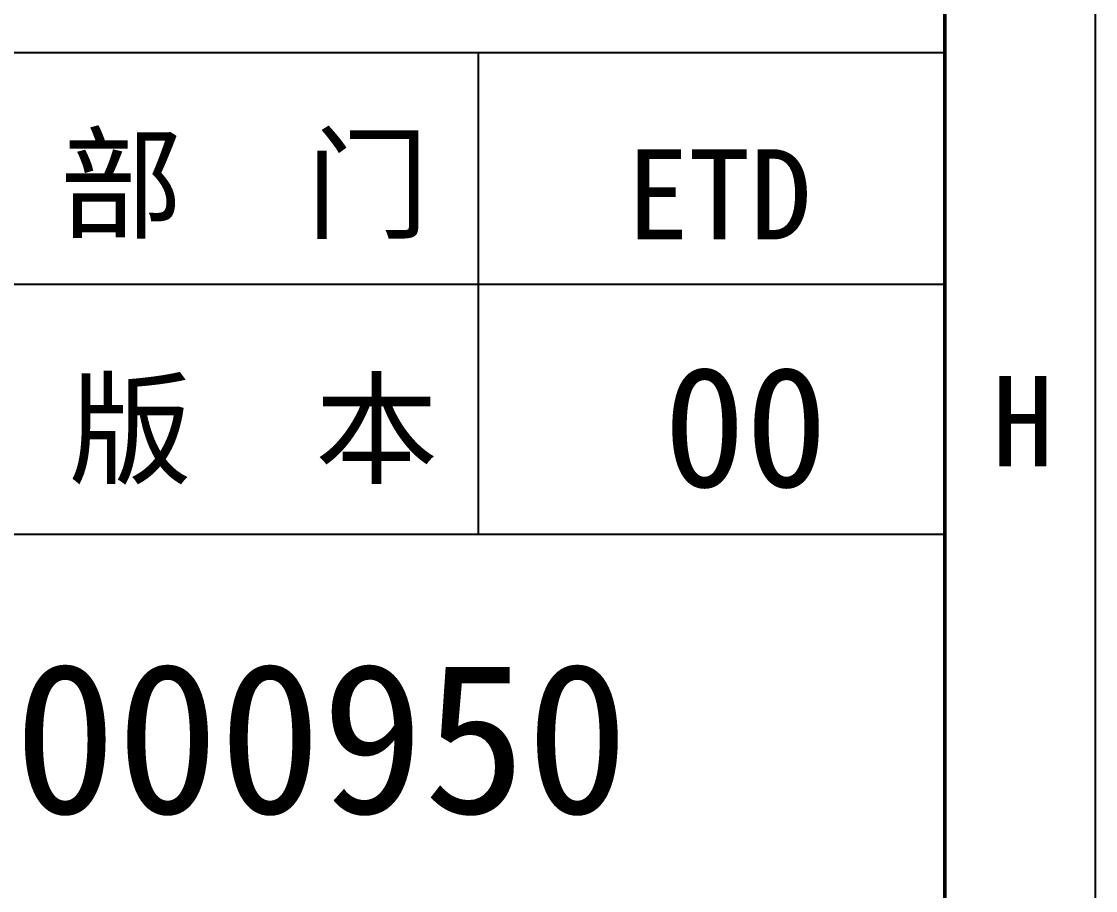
# Model space of a CAD drawing. Header units: millimetres. Extents: x 18255 to 228708, y -2217 to 146640.
# Drawn here: x 222396 to 228708, y 4361 to 9471 of the extents above; entities that cross this region are included whole.
import ezdxf

# ---------------------------------------------------------------- set-up
doc = ezdxf.new("R2010")
doc.units = ezdxf.units.MM
doc.layers.get('0').update_dxf_attribs({"color": 8})
for name, color, linetype, lineweight in [('文字', 8, 'Continuous', 15), ('标题栏', 8, 'Continuous', 25), ('注释及标注', 8, 'Continuous', 25), ('轮廓', 8, 'Continuous', 50)]:
    doc.layers.add(name, color=color, linetype=linetype, lineweight=lineweight)
doc.styles.get("Standard").update_dxf_attribs({"font": '', "height": 4})
doc.styles.get('Standard').set_extended_font_data('FangSong_GB2312')

msp = doc.modelspace()

# ---------------------------------------------------------------- linework, layer by layer
msp.add_line((228708.2, -2216.7), (228708.2, 146640.3))
at = {"layer": '标题栏', "color": 0}
for p, q in [((227823.2, -1331.7), (227823.2, 12208.8)), ((195963.2, 7925.4), (227823.2, 7925.4)), ((195963.2, 6456.3), (227823.2, 6456.3))]:
    msp.add_line(p, q, dxfattribs=at)
at = {"layer": '标题栏', "color": 1}
for p, q in [((195963.2, 9288.3), (227646.2, 9288.3)), ((216849.2, 9288.3), (227823.2, 9288.3))]:
    msp.add_line(p, q, dxfattribs=at)
at = {"layer": '注释及标注', "color": 7}
msp.add_line((225079.7, 9288.3), (225079.7, 6456.3), dxfattribs=at)
at = {"layer": '轮廓'}
msp.add_line((227823.2, -1331.7), (227823.2, 145755.3), dxfattribs=at)

# ---------------------------------------------------------------- texts
msp.add_text('H', height=531).set_placement((228100.9, 6855.2))
at = {"insert": (226169.6, 7442), "char_height": 708, "width": 4093.385, "attachment_point": 1}
msp.add_mtext('00', dxfattribs=at)
at = {"layer": '文字', "color": 4, "insert": (219943.6, 5699.4), "char_height": 885, "width": 4525.097, "attachment_point": 1}
msp.add_mtext('DG50000950', dxfattribs=at)
at = {"layer": '标题栏', "color": 0}
for s, p in [('部  门', (222620.5, 8249.7)), ('ETD', (225955.8, 8188.8)), ('版  本', (222674, 6808.2))]:
    msp.add_text(s, height=531, dxfattribs=at).set_placement(p)

doc.saveas('drawing.dxf')
